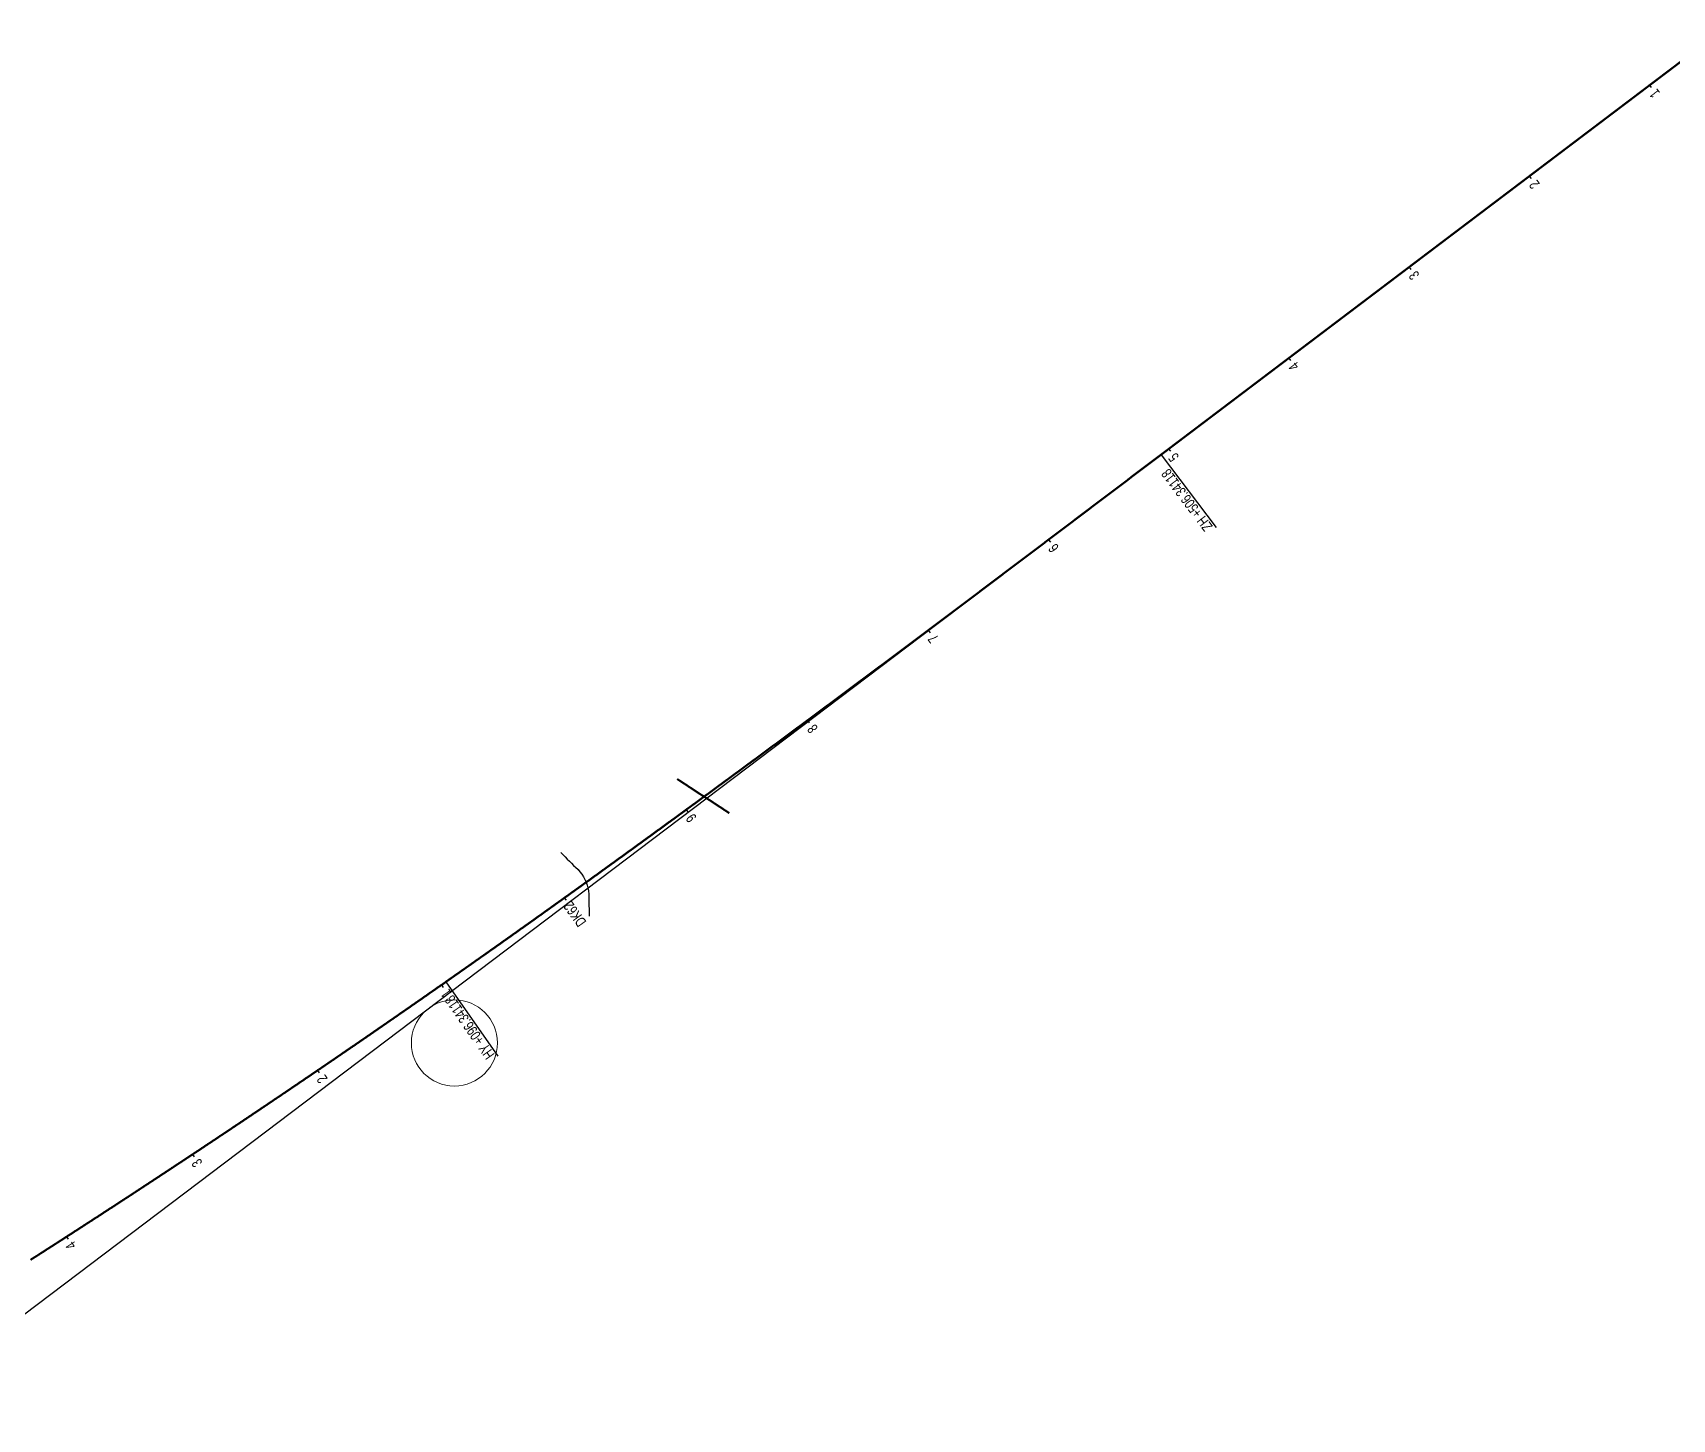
# Model space of a CAD drawing. Header units: millimetres. Extents: x 497834 to 621495, y 3353175 to 3430424.
# Drawn here: x 616529 to 617618, y 3400659 to 3401580 of the extents above; entities that cross this region are included whole.
import ezdxf

# ---------------------------------------------------------------- set-up
doc = ezdxf.new("R2010")
doc.units = ezdxf.units.MM
for name, color, linetype in [('DK改路中线', 7, 'Continuous'), ('dl1', 7, 'Continuous'), ('房屋圆', 7, 'Continuous'), ('沪乍杭打线-0.0-200.8段-施工系转设计系成果-2000坐标系-左线_中线_交点', 7, 'Continuous'), ('沪乍杭打线-0.0-200.8段-施工系转设计系成果-2000坐标系-左线_五大桩', 7, 'Continuous'), ('沪乍杭打线-0.0-200.8段-施工系转设计系成果-2000坐标系-左线_里程', 7, 'Continuous')]:
    doc.layers.add(name, color=color, linetype=linetype)
doc.styles.add('PM_LC', font='slromans.shx', dxfattribs={"width": 0.75, "bigfont": 'hztxt.shx'})
doc.styles.add('PM_QX', font='slromans.shx', dxfattribs={"width": 0.75, "bigfont": 'hztxt.shx'})

msp = doc.modelspace()

# ---------------------------------------------------------------- linework, layer by layer
at = {"layer": 'DK改路中线', "color": 3, "linetype": 'Continuous', "ltscale": 2, "const_width": 1.4, "flags": 128}
msp.add_lwpolyline([(616991.6, 3401061.3), (616989.9, 3401062.4), (616988.2, 3401063.5), (616986.6, 3401064.6), (616984.9, 3401065.7), (616983.2, 3401066.8), (616981.5, 3401067.9), (616979.9, 3401069), (616978.2, 3401070.1), (616976.5, 3401071.2), (616974.9, 3401072.3), (616973.2, 3401073.3), (616971.5, 3401074.4), (616969.8, 3401075.5), (616968.2, 3401076.6), (616964.8, 3401078.8), (616963.2, 3401079.9), (616961.5, 3401081), (616959.8, 3401082.1), (616958.1, 3401083.2), (616956.9, 3401084)], dxfattribs=at)
at = {"layer": 'DK改路中线', "color": 3, "linetype": 'Continuous', "ltscale": 2, "flags": 128}
msp.add_lwpolyline([(616879.7, 3401035.1), (616881.2, 3401033.7), (616882.6, 3401032.2), (616884, 3401030.8), (616885.4, 3401029.4), (616886.8, 3401028), (616888.2, 3401026.6), (616889.7, 3401025.2), (616890.9, 3401024, -0.193839), (616891.1, 3401023.8), (616892.4, 3401022.3), (616893.6, 3401020.7), (616894.7, 3401019), (616895.7, 3401017.3), (616896.5, 3401015.4), (616897.1, 3401013.5), (616897.6, 3401011.6), (616898, 3401009.6), (616898.2, 3401007.6), (616898.2, 3401006.8), (616898.2, 3401005.7), (616898.3, 3401003.7), (616898.3, 3401001.7), (616898.4, 3400995.7), (616898.5, 3400993.7), (616898.5, 3400992.8)], format="xyb", dxfattribs=at)
at = {"layer": 'dl1', "color": 3, "linetype": 'Continuous', "ltscale": 2, "const_width": 1.4, "flags": 128}
msp.add_lwpolyline([(617647.9, 3401578.8), (617278.3, 3401299.3), (617277.5, 3401298.7), (617276.7, 3401298.1), (617275.9, 3401297.5), (617275.1, 3401296.9), (617274.3, 3401296.3), (617273.5, 3401295.7), (617272.7, 3401295.1), (617271.9, 3401294.5), (617271.1, 3401293.9), (617270.3, 3401293.3), (617269.5, 3401292.7), (617268.7, 3401292.1), (617267.9, 3401291.5), (617267.1, 3401290.9), (617266.3, 3401290.3), (617265.5, 3401289.7), (617264.7, 3401289.1), (617263.9, 3401288.5), (617263.1, 3401287.9), (617262.3, 3401287.3), (617261.5, 3401286.7), (617260.7, 3401286.1), (617259.9, 3401285.5), (617259.1, 3401284.9), (617258.3, 3401284.3), (617257.5, 3401283.6), (617256.7, 3401283), (617256, 3401282.4), (617255.2, 3401281.8), (617254.4, 3401281.2), (617253.6, 3401280.6), (617252.8, 3401280), (617252, 3401279.4), (617251.2, 3401278.8), (617250.4, 3401278.2), (617249.6, 3401277.6), (617248.8, 3401277), (617248, 3401276.4), (617247.2, 3401275.8), (617246.4, 3401275.2), (617245.6, 3401274.6), (617244.8, 3401274), (617244, 3401273.4), (617243.2, 3401272.8), (617242.4, 3401272.2), (617241.6, 3401271.6), (617240.8, 3401271), (617240, 3401270.4), (617239.2, 3401269.8), (617238.4, 3401269.2), (617237.6, 3401268.6), (617236.8, 3401268), (617236, 3401267.4), (617235.2, 3401266.8), (617234.4, 3401266.2), (617233.6, 3401265.6), (617232.8, 3401265), (617232, 3401264.4), (617231.2, 3401263.7), (617230.4, 3401263.1), (617229.6, 3401262.5), (617228.8, 3401261.9), (617228, 3401261.3), (617227.2, 3401260.7), (617226.4, 3401260.1), (617225.6, 3401259.5), (617224.8, 3401258.9), (617224, 3401258.3), (617223.2, 3401257.7), (617222.4, 3401257.1), (617221.6, 3401256.5), (617220.8, 3401255.9), (617220.1, 3401255.3), (617219.3, 3401254.7), (617218.5, 3401254.1), (617217.7, 3401253.5), (617216.9, 3401252.9), (617216.1, 3401252.3), (617215.3, 3401251.7), (617214.5, 3401251.1), (617213.7, 3401250.5), (617212.9, 3401249.9), (617212.1, 3401249.3), (617211.3, 3401248.7), (617210.5, 3401248.1), (617209.7, 3401247.5), (617208.9, 3401246.9), (617208.1, 3401246.3), (617207.3, 3401245.7), (617206.5, 3401245.1), (617205.7, 3401244.5), (617204.9, 3401243.9), (617204.1, 3401243.3), (617203.3, 3401242.7), (617202.5, 3401242.1), (617201.7, 3401241.5), (617200.9, 3401240.8), (617200.1, 3401240.2), (617199.3, 3401239.6), (617198.5, 3401239), (617197.7, 3401238.4), (617196.9, 3401237.8), (617196.1, 3401237.2), (617195.3, 3401236.6), (617194.5, 3401236), (617193.7, 3401235.4), (617192.9, 3401234.8), (617192.1, 3401234.2), (617191.3, 3401233.6), (617190.5, 3401233), (617189.7, 3401232.4), (617188.9, 3401231.8), (617188.1, 3401231.2), (617187.3, 3401230.6), (617186.5, 3401230), (617185.7, 3401229.4), (617184.9, 3401228.8), (617184.1, 3401228.2), (617183.3, 3401227.6), (617182.5, 3401227), (617181.7, 3401226.4), (617180.9, 3401225.8), (617180.1, 3401225.2), (617179.3, 3401224.6), (617178.5, 3401224), (617177.7, 3401223.4), (617176.9, 3401222.8), (617176.1, 3401222.2), (617175.3, 3401221.6), (617174.5, 3401221), (617173.7, 3401220.4), (617173, 3401219.8), (617172.2, 3401219.2), (617171.4, 3401218.6), (617170.6, 3401218), (617169.8, 3401217.4), (617169, 3401216.8), (617168.2, 3401216.2), (617167.4, 3401215.6), (617166.6, 3401215), (617165.8, 3401214.4), (617165, 3401213.8), (617164.2, 3401213.2), (617163.4, 3401212.6), (617162.6, 3401212), (617161.8, 3401211.4), (617161, 3401210.8), (617160.2, 3401210.2), (617159.4, 3401209.6), (617158.6, 3401209), (617157.8, 3401208.3), (617157, 3401207.7), (617156.2, 3401207.1), (617155.4, 3401206.5), (617154.6, 3401205.9), (617153.8, 3401205.3), (617153, 3401204.7), (617152.2, 3401204.1), (617151.4, 3401203.5), (617150.6, 3401202.9), (617149.8, 3401202.3), (617149, 3401201.7), (617148.2, 3401201.1), (617147.4, 3401200.5), (617146.6, 3401199.9), (617145.8, 3401199.3), (617145, 3401198.7), (617144.2, 3401198.1), (617143.4, 3401197.5), (617142.6, 3401196.9), (617141.8, 3401196.3), (617141, 3401195.7), (617140.2, 3401195.1), (617139.4, 3401194.5), (617138.6, 3401193.9), (617137.8, 3401193.3), (617137, 3401192.7), (617136.2, 3401192.1), (617135.4, 3401191.5), (617134.6, 3401190.9), (617133.8, 3401190.3), (617133, 3401189.7), (617132.2, 3401189.1), (617131.4, 3401188.5), (617130.6, 3401187.9), (617129.8, 3401187.3), (617129, 3401186.7), (617128.2, 3401186.1), (617127.4, 3401185.5), (617126.6, 3401184.9), (617125.8, 3401184.3), (617125, 3401183.7), (617124.2, 3401183.1), (617123.4, 3401182.5), (617122.6, 3401181.9), (617121.8, 3401181.3), (617121, 3401180.7), (617120.2, 3401180.1), (617119.4, 3401179.5), (617118.6, 3401178.9), (617117.8, 3401178.3), (617117, 3401177.7), (617116.2, 3401177.1), (617115.4, 3401176.5), (617114.6, 3401175.9), (617113.8, 3401175.3), (617113, 3401174.7), (617112.2, 3401174.1), (617111.4, 3401173.5), (617110.6, 3401172.9), (617109.8, 3401172.3), (617109, 3401171.7), (617108.2, 3401171.1), (617107.4, 3401170.5), (617106.6, 3401169.9), (617105.8, 3401169.3), (617105, 3401168.7), (617104.2, 3401168.1), (617103.4, 3401167.5), (617102.6, 3401166.9), (617101.8, 3401166.3), (617101, 3401165.7), (617100.2, 3401165.1), (617099.4, 3401164.5), (617098.6, 3401163.9), (617097.8, 3401163.3), (617097, 3401162.7), (617096.2, 3401162.1), (617095.4, 3401161.5), (617094.6, 3401160.9), (617093.8, 3401160.3), (617093, 3401159.7), (617092.2, 3401159.1), (617091.4, 3401158.6), (617090.6, 3401158), (617089.8, 3401157.4), (617089, 3401156.8), (617088.2, 3401156.2), (617087.4, 3401155.6), (617086.6, 3401155), (617085.8, 3401154.4), (617085, 3401153.8), (617084.2, 3401153.2), (617083.4, 3401152.6), (617082.6, 3401152), (617081.8, 3401151.4), (617081, 3401150.8), (617080.2, 3401150.2), (617079.4, 3401149.6), (617078.5, 3401149), (617077.7, 3401148.4), (617076.9, 3401147.8), (617076.1, 3401147.2), (617075.3, 3401146.6), (617074.5, 3401146), (617073.7, 3401145.4), (617072.9, 3401144.8), (617072.1, 3401144.2), (617071.3, 3401143.6), (617070.5, 3401143), (617069.7, 3401142.4), (617068.9, 3401141.8), (617068.1, 3401141.2), (617067.3, 3401140.6), (617066.5, 3401140), (617065.7, 3401139.4), (617064.9, 3401138.8), (617064.1, 3401138.2), (617063.3, 3401137.6), (617062.5, 3401137), (617061.7, 3401136.4), (617060.9, 3401135.8), (617060.1, 3401135.2), (617059.3, 3401134.6), (617058.5, 3401134), (617057.7, 3401133.4), (617056.9, 3401132.9), (617056.1, 3401132.3), (617055.3, 3401131.7), (617054.5, 3401131.1), (617053.7, 3401130.5), (617052.9, 3401129.9), (617052.1, 3401129.3), (617051.3, 3401128.7), (617050.5, 3401128.1), (617049.7, 3401127.5), (617048.9, 3401126.9), (617048.1, 3401126.3), (617047.3, 3401125.7), (617046.5, 3401125.1), (617045.7, 3401124.5), (617044.9, 3401123.9), (617044.1, 3401123.3), (617043.2, 3401122.7), (617042.4, 3401122.1), (617041.6, 3401121.5), (617040.8, 3401120.9), (617040, 3401120.3), (617039.2, 3401119.7), (617038.4, 3401119.1), (617037.6, 3401118.5), (617036.8, 3401118), (617036, 3401117.4), (617035.2, 3401116.8), (617034.4, 3401116.2), (617033.6, 3401115.6), (617032.8, 3401115), (617032, 3401114.4), (617031.2, 3401113.8), (617030.4, 3401113.2), (617029.6, 3401112.6), (617028.8, 3401112), (617028, 3401111.4), (617027.2, 3401110.8), (617026.4, 3401110.2), (617025.6, 3401109.6), (617024.8, 3401109), (617024, 3401108.4), (617023.2, 3401107.8), (617022.4, 3401107.2), (617021.5, 3401106.6), (617020.7, 3401106.1), (617019.9, 3401105.5), (617019.1, 3401104.9), (617018.3, 3401104.3), (617017.5, 3401103.7), (617016.7, 3401103.1), (617015.9, 3401102.5), (617015.1, 3401101.9), (617014.3, 3401101.3), (617013.5, 3401100.7), (617012.7, 3401100.1), (617011.9, 3401099.5), (617011.1, 3401098.9), (617010.3, 3401098.3), (617009.5, 3401097.7), (617008.7, 3401097.1), (617007.9, 3401096.6), (617007.1, 3401096), (617006.3, 3401095.4), (617005.5, 3401094.8), (617004.7, 3401094.2), (617003.8, 3401093.6), (617003, 3401093), (617002.2, 3401092.4), (617001.4, 3401091.8), (617000.6, 3401091.2), (616999.8, 3401090.6), (616999, 3401090), (616998.2, 3401089.4), (616997.4, 3401088.8), (616996.6, 3401088.2), (616995.8, 3401087.7), (616995, 3401087.1), (616994.2, 3401086.5), (616993.4, 3401085.9), (616992.6, 3401085.3), (616991.8, 3401084.7), (616991, 3401084.1), (616990.2, 3401083.5), (616989.3, 3401082.9), (616988.5, 3401082.3), (616987.7, 3401081.7), (616986.9, 3401081.1), (616986.1, 3401080.5), (616985.3, 3401080), (616984.5, 3401079.4), (616983.7, 3401078.8), (616982.9, 3401078.2), (616982.1, 3401077.6), (616981.3, 3401077), (616980.5, 3401076.4), (616979.7, 3401075.8), (616978.9, 3401075.2), (616978.1, 3401074.6), (616977.3, 3401074), (616976.5, 3401073.5), (616975.6, 3401072.9), (616974.8, 3401072.3), (616974, 3401071.7), (616973.2, 3401071.1), (616972.4, 3401070.5), (616971.6, 3401069.9), (616970.8, 3401069.3), (616970, 3401068.7), (616969.2, 3401068.1), (616968.4, 3401067.5), (616967.6, 3401067), (616966.8, 3401066.4), (616966, 3401065.8), (616965.2, 3401065.2), (616964.3, 3401064.6), (616963.5, 3401064), (616962.7, 3401063.4), (616961.9, 3401062.8), (616961.1, 3401062.2), (616960.3, 3401061.6), (616959.5, 3401061.1), (616958.7, 3401060.5), (616957.9, 3401059.9), (616957.1, 3401059.3), (616956.3, 3401058.7), (616955.5, 3401058.1), (616954.7, 3401057.5), (616953.8, 3401056.9), (616953, 3401056.3), (616952.2, 3401055.7), (616951.4, 3401055.2), (616950.6, 3401054.6), (616949.8, 3401054), (616949, 3401053.4), (616948.2, 3401052.8), (616947.4, 3401052.2), (616946.6, 3401051.6), (616945.8, 3401051), (616945, 3401050.4), (616944.1, 3401049.9), (616943.3, 3401049.3), (616942.5, 3401048.7), (616941.7, 3401048.1), (616940.9, 3401047.5), (616940.1, 3401046.9), (616939.3, 3401046.3), (616938.5, 3401045.7), (616937.7, 3401045.2), (616936.9, 3401044.6), (616936.1, 3401044), (616935.2, 3401043.4), (616934.4, 3401042.8), (616933.6, 3401042.2), (616932.8, 3401041.6), (616932, 3401041), (616931.2, 3401040.5), (616930.4, 3401039.9), (616929.6, 3401039.3), (616928.8, 3401038.7), (616928, 3401038.1), (616927.2, 3401037.5), (616926.3, 3401036.9), (616925.5, 3401036.3), (616924.7, 3401035.8), (616923.9, 3401035.2), (616923.1, 3401034.6), (616922.3, 3401034), (616921.5, 3401033.4), (616920.7, 3401032.8), (616919.9, 3401032.2), (616919.1, 3401031.7), (616918.2, 3401031.1), (616917.4, 3401030.5), (616916.6, 3401029.9), (616915.8, 3401029.3), (616915, 3401028.7), (616914.2, 3401028.1), (616913.4, 3401027.6), (616912.6, 3401027), (616911.8, 3401026.4), (616910.9, 3401025.8), (616910.1, 3401025.2), (616909.3, 3401024.6), (616908.5, 3401024), (616907.7, 3401023.5), (616906.9, 3401022.9), (616906.1, 3401022.3), (616905.3, 3401021.7), (616904.5, 3401021.1), (616903.7, 3401020.5), (616902.8, 3401019.9), (616902, 3401019.4), (616901.2, 3401018.8), (616900.4, 3401018.2), (616899.6, 3401017.6), (616898.8, 3401017), (616898, 3401016.4), (616897.2, 3401015.9), (616896.3, 3401015.3), (616895.5, 3401014.7), (616894.7, 3401014.1), (616893.9, 3401013.5), (616893.1, 3401012.9), (616892.3, 3401012.4), (616891.5, 3401011.8), (616890.7, 3401011.2), (616889.8, 3401010.6), (616889, 3401010), (616888.2, 3401009.4), (616887.4, 3401008.9), (616886.6, 3401008.3), (616885.8, 3401007.7), (616885, 3401007.1), (616884.2, 3401006.5), (616883.3, 3401005.9), (616882.5, 3401005.4), (616881.7, 3401004.8), (616880.9, 3401004.2), (616880.1, 3401003.6), (616879.3, 3401003), (616878.5, 3401002.5), (616877.7, 3401001.9), (616876.8, 3401001.3), (616876, 3401000.7), (616875.2, 3401000.1), (616874.4, 3400999.5), (616873.6, 3400999), (616872.8, 3400998.4), (616872, 3400997.8), (616871.1, 3400997.2), (616870.3, 3400996.6), (616869.5, 3400996.1), (616868.7, 3400995.5), (616867.9, 3400994.9), (616867.1, 3400994.3), (616866.3, 3400993.7), (616865.5, 3400993.2), (616864.6, 3400992.6), (616863.8, 3400992), (616863, 3400991.4), (616862.2, 3400990.8), (616861.4, 3400990.2), (616860.6, 3400989.7), (616859.8, 3400989.1), (616858.9, 3400988.5), (616858.1, 3400987.9), (616857.3, 3400987.3), (616856.5, 3400986.8), (616855.7, 3400986.2), (616854.9, 3400985.6), (616854, 3400985), (616853.2, 3400984.5), (616852.4, 3400983.9), (616851.6, 3400983.3), (616850.8, 3400982.7), (616850, 3400982.1), (616849.2, 3400981.6), (616848.3, 3400981), (616847.5, 3400980.4), (616846.7, 3400979.8), (616845.9, 3400979.2), (616845.1, 3400978.7), (616844.3, 3400978.1), (616843.4, 3400977.5), (616842.6, 3400976.9), (616841.8, 3400976.4), (616841, 3400975.8), (616840.2, 3400975.2), (616839.4, 3400974.6), (616838.5, 3400974), (616837.7, 3400973.5), (616836.9, 3400972.9), (616836.1, 3400972.3), (616835.3, 3400971.7), (616834.5, 3400971.2), (616833.6, 3400970.6), (616832.8, 3400970), (616832, 3400969.4), (616831.2, 3400968.8), (616830.4, 3400968.3), (616829.6, 3400967.7), (616828.7, 3400967.1), (616827.9, 3400966.5), (616827.1, 3400966), (616826.3, 3400965.4), (616825.5, 3400964.8), (616824.7, 3400964.2), (616823.8, 3400963.7), (616823, 3400963.1), (616822.2, 3400962.5), (616821.4, 3400961.9), (616820.6, 3400961.4), (616819.8, 3400960.8), (616818.9, 3400960.2), (616818.1, 3400959.6), (616817.3, 3400959.1), (616816.5, 3400958.5), (616815.7, 3400957.9), (616814.8, 3400957.3), (616814, 3400956.8), (616813.2, 3400956.2), (616812.4, 3400955.6), (616811.6, 3400955), (616810.8, 3400954.5), (616809.9, 3400953.9), (616809.1, 3400953.3), (616808.3, 3400952.7), (616807.5, 3400952.2), (616806.7, 3400951.6), (616805.8, 3400951), (616805, 3400950.4), (616804.2, 3400949.9), (616803.4, 3400949.3, -0.029533), (616802.6, 3400948.7), (616801.8, 3400948.1), (616801, 3400947.5), (616800.1, 3400947), (616799.3, 3400946.4), (616799.3, 3400946.4), (616798.5, 3400945.9), (616797.6, 3400945.3), (616796.8, 3400944.7), (616796, 3400944.1), (616795.2, 3400943.6), (616795.2, 3400943.6), (616794.4, 3400943), (616793.5, 3400942.4), (616792.7, 3400941.9), (616791.9, 3400941.3), (616791.1, 3400940.7), (616791.1, 3400940.7), (616790.3, 3400940.1), (616789.4, 3400939.6), (616788.6, 3400939), (616787.8, 3400938.4), (616787, 3400937.8), (616787, 3400937.8), (616786.2, 3400937.3), (616785.3, 3400936.7), (616784.5, 3400936.1), (616783.7, 3400935.6), (616782.9, 3400935), (616782.9, 3400935), (616782.1, 3400934.4), (616781.2, 3400933.9), (616780.4, 3400933.3), (616779.6, 3400932.7), (616778.8, 3400932.1), (616778.8, 3400932.1), (616778, 3400931.6), (616777.1, 3400931), (616776.3, 3400930.4), (616775.5, 3400929.9), (616774.7, 3400929.3), (616774.7, 3400929.3), (616773.8, 3400928.7), (616773, 3400928.2), (616772.2, 3400927.6), (616771.4, 3400927), (616770.6, 3400926.4), (616770.6, 3400926.4), (616769.7, 3400925.9), (616768.9, 3400925.3), (616768.1, 3400924.7), (616767.3, 3400924.2), (616766.4, 3400923.6), (616766.4, 3400923.6), (616765.6, 3400923), (616764.8, 3400922.5), (616764, 3400921.9), (616763.2, 3400921.3), (616762.3, 3400920.8), (616762.3, 3400920.8), (616761.5, 3400920.2), (616760.7, 3400919.6), (616759.9, 3400919.1), (616759, 3400918.5), (616758.2, 3400917.9), (616758.2, 3400917.9), (616757.4, 3400917.3), (616756.6, 3400916.8), (616755.7, 3400916.2), (616754.9, 3400915.6), (616754.1, 3400915.1), (616754.1, 3400915.1), (616753.3, 3400914.5), (616752.5, 3400913.9), (616751.6, 3400913.4), (616750.8, 3400912.8), (616750, 3400912.2), (616750, 3400912.2), (616749.2, 3400911.7), (616748.3, 3400911.1), (616747.5, 3400910.5), (616746.7, 3400910), (616745.9, 3400909.4), (616745.9, 3400909.4), (616745, 3400908.8), (616744.2, 3400908.3), (616743.4, 3400907.7), (616742.6, 3400907.1), (616741.7, 3400906.6), (616741.7, 3400906.6), (616740.9, 3400906), (616740.1, 3400905.5), (616739.3, 3400904.9), (616738.4, 3400904.3), (616737.6, 3400903.8), (616737.6, 3400903.8), (616736.8, 3400903.2), (616736, 3400902.6), (616735.1, 3400902.1), (616734.3, 3400901.5), (616733.5, 3400900.9), (616733.5, 3400900.9), (616732.7, 3400900.4), (616731.8, 3400899.8), (616731, 3400899.2), (616730.2, 3400898.7), (616729.4, 3400898.1), (616729.4, 3400898.1), (616728.5, 3400897.5), (616727.7, 3400897), (616726.9, 3400896.4), (616726.1, 3400895.9), (616725.2, 3400895.3), (616725.2, 3400895.3), (616724.4, 3400894.7), (616723.6, 3400894.2), (616722.8, 3400893.6), (616721.9, 3400893), (616721.1, 3400892.5), (616721.1, 3400892.5), (616720.3, 3400891.9), (616719.4, 3400891.3), (616718.6, 3400890.8), (616717.8, 3400890.2), (616717, 3400889.7), (616717, 3400889.7), (616716.1, 3400889.1), (616715.3, 3400888.5), (616714.5, 3400888), (616713.7, 3400887.4), (616712.8, 3400886.8), (616712.8, 3400886.8), (616712, 3400886.3), (616711.2, 3400885.7), (616710.3, 3400885.2), (616709.5, 3400884.6), (616708.7, 3400884), (616708.7, 3400884), (616707.9, 3400883.5), (616707, 3400882.9), (616706.2, 3400882.4), (616705.4, 3400881.8), (616704.6, 3400881.2), (616704.6, 3400881.2), (616703.7, 3400880.7), (616702.9, 3400880.1), (616702.1, 3400879.6), (616701.2, 3400879), (616700.4, 3400878.4), (616700.4, 3400878.4), (616699.6, 3400877.9), (616698.8, 3400877.3), (616697.9, 3400876.7), (616697.1, 3400876.2), (616696.3, 3400875.6), (616696.3, 3400875.6), (616695.4, 3400875.1), (616694.6, 3400874.5), (616693.8, 3400873.9), (616693, 3400873.4), (616692.1, 3400872.8), (616692.1, 3400872.8), (616691.3, 3400872.3), (616690.5, 3400871.7), (616689.6, 3400871.2), (616688.8, 3400870.6), (616688, 3400870), (616688, 3400870), (616687.2, 3400869.5), (616686.3, 3400868.9), (616685.5, 3400868.4), (616684.7, 3400867.8), (616683.8, 3400867.2), (616683.8, 3400867.2), (616683, 3400866.7), (616682.2, 3400866.1), (616681.3, 3400865.6), (616680.5, 3400865), (616679.7, 3400864.4), (616679.7, 3400864.4), (616678.9, 3400863.9), (616678, 3400863.3), (616677.2, 3400862.8), (616676.4, 3400862.2), (616675.5, 3400861.7), (616675.5, 3400861.7), (616674.7, 3400861.1), (616673.9, 3400860.5), (616673, 3400860), (616672.2, 3400859.4), (616671.4, 3400858.9), (616671.4, 3400858.9), (616670.6, 3400858.3), (616669.7, 3400857.8), (616668.9, 3400857.2), (616668.1, 3400856.6), (616667.2, 3400856.1), (616667.2, 3400856.1), (616666.4, 3400855.5), (616665.6, 3400855), (616664.7, 3400854.4), (616663.9, 3400853.9), (616663.1, 3400853.3), (616663.1, 3400853.3), (616662.2, 3400852.8), (616661.4, 3400852.2), (616660.6, 3400851.6), (616659.8, 3400851.1), (616658.9, 3400850.5), (616658.9, 3400850.5), (616658.1, 3400850), (616657.3, 3400849.4), (616656.4, 3400848.9), (616655.6, 3400848.3), (616654.8, 3400847.8), (616654.8, 3400847.8), (616653.9, 3400847.2), (616653.1, 3400846.7), (616652.3, 3400846.1), (616651.4, 3400845.5), (616650.6, 3400845), (616650.6, 3400845), (616649.8, 3400844.4), (616648.9, 3400843.9), (616648.1, 3400843.3), (616647.3, 3400842.8), (616646.4, 3400842.2), (616646.4, 3400842.2), (616645.6, 3400841.7), (616644.8, 3400841.1), (616643.9, 3400840.6), (616643.1, 3400840), (616642.3, 3400839.4), (616642.3, 3400839.4), (616641.4, 3400838.9), (616640.6, 3400838.3), (616639.8, 3400837.8), (616638.9, 3400837.2), (616638.1, 3400836.7), (616638.1, 3400836.7), (616637.3, 3400836.1), (616636.4, 3400835.6), (616635.6, 3400835), (616634.8, 3400834.5), (616633.9, 3400833.9), (616633.9, 3400833.9), (616633.1, 3400833.4), (616632.3, 3400832.8), (616631.4, 3400832.3), (616630.6, 3400831.7), (616629.8, 3400831.2), (616629.8, 3400831.2), (616628.9, 3400830.6), (616628.1, 3400830.1), (616627.3, 3400829.5), (616626.4, 3400829), (616625.6, 3400828.4), (616625.6, 3400828.4), (616624.8, 3400827.9), (616623.9, 3400827.3), (616623.1, 3400826.8), (616622.3, 3400826.2), (616621.4, 3400825.7), (616621.4, 3400825.6), (616620.6, 3400825.1), (616619.8, 3400824.6), (616618.9, 3400824), (616618.1, 3400823.5), (616617.3, 3400822.9), (616617.2, 3400822.9), (616616.4, 3400822.3), (616615.6, 3400821.8), (616614.7, 3400821.3), (616613.9, 3400820.7), (616613.1, 3400820.2), (616613.1, 3400820.1), (616612.2, 3400819.6), (616611.4, 3400819.1), (616610.6, 3400818.5), (616609.7, 3400818), (616608.9, 3400817.4), (616608.9, 3400817.4), (616608.1, 3400816.9), (616607.2, 3400816.3), (616606.4, 3400815.8), (616605.6, 3400815.2), (616604.7, 3400814.7), (616604.7, 3400814.7), (616603.9, 3400814.1), (616603, 3400813.6), (616602.2, 3400813), (616601.4, 3400812.5), (616600.5, 3400811.9), (616600.5, 3400811.9), (616599.7, 3400811.4), (616598.9, 3400810.8), (616598, 3400810.3), (616597.2, 3400809.7), (616596.4, 3400809.2), (616596.3, 3400809.2), (616595.5, 3400808.6), (616594.7, 3400808.1), (616593.8, 3400807.5), (616593, 3400807), (616592.2, 3400806.4), (616592.2, 3400806.4), (616591.3, 3400805.9), (616590.5, 3400805.4), (616589.7, 3400804.8), (616588.8, 3400804.3), (616588, 3400803.7), (616588, 3400803.7), (616587.1, 3400803.2), (616586.3, 3400802.6), (616585.5, 3400802.1), (616584.6, 3400801.5), (616583.8, 3400801), (616583.8, 3400801), (616583, 3400800.4), (616582.1, 3400799.9), (616581.3, 3400799.3), (616580.4, 3400798.8), (616579.6, 3400798.3), (616579.6, 3400798.3), (616578.8, 3400797.7), (616577.9, 3400797.2), (616577.1, 3400796.6), (616576.2, 3400796.1), (616575.4, 3400795.5), (616575.4, 3400795.5), (616574.6, 3400795), (616573.7, 3400794.4), (616572.9, 3400793.9), (616572.1, 3400793.3), (616571.2, 3400792.8), (616571.2, 3400792.8), (616570.4, 3400792.3), (616569.5, 3400791.7), (616568.7, 3400791.2), (616567.9, 3400790.6), (616567, 3400790.1), (616567, 3400790.1), (616566.2, 3400789.5), (616565.3, 3400789), (616564.5, 3400788.5), (616563.7, 3400787.9), (616562.8, 3400787.4), (616562.8, 3400787.4), (616562, 3400786.8), (616561.1, 3400786.3), (616560.3, 3400785.7), (616559.5, 3400785.2), (616558.6, 3400784.6), (616558.6, 3400784.6), (616557.8, 3400784.1), (616556.9, 3400783.6), (616556.1, 3400783), (616555.3, 3400782.5), (616554.4, 3400781.9), (616554.4, 3400781.9), (616553.6, 3400781.4), (616552.7, 3400780.9), (616551.9, 3400780.3), (616551.1, 3400779.8), (616550.2, 3400779.2), (616550.2, 3400779.2), (616549.4, 3400778.7), (616548.5, 3400778.1), (616547.7, 3400777.6), (616546.9, 3400777.1), (616546, 3400776.5), (616546, 3400776.5), (616545.2, 3400776), (616544.3, 3400775.4), (616543.5, 3400774.9), (616542.7, 3400774.4), (616541.8, 3400773.8), (616541.8, 3400773.8), (616541, 3400773.3), (616540.1, 3400772.7), (616539.3, 3400772.2), (616538.4, 3400771.7), (616537.6, 3400771.1), (616537.6, 3400771.1), (616536.8, 3400770.6), (616535.9, 3400770), (616535.1, 3400769.5), (616534.2, 3400769), (616533.4, 3400768.4), (616533.4, 3400768.4), (616532.6, 3400767.9), (616531.7, 3400767.3), (616530.9, 3400766.8), (616530, 3400766.3), (616529.2, 3400765.7), (616529.2, 3400765.7), (616528.3, 3400765.2), (616527.5, 3400764.6)], format="xyb", dxfattribs=at)
at = {"layer": '房屋圆', "lineweight": 0}
msp.add_circle((616809, 3400908.7), 28.6, dxfattribs=at)
at = {"layer": '沪乍杭打线-0.0-200.8段-施工系转设计系成果-2000坐标系-左线_中线_交点', "color": 6, "linetype": 'Continuous', "ltscale": 2}
msp.add_line((617278.3, 3401299.3), (616431.3, 3400658.8), dxfattribs=at)
at = {"layer": '沪乍杭打线-0.0-200.8段-施工系转设计系成果-2000坐标系-左线_五大桩', "color": 5, "linetype": 'Continuous', "ltscale": 2}
for p, q in [((617278.3, 3401299.3), (617314.9, 3401251)), ((616803.4, 3400949.3), (616837.9, 3400899.9))]:
    msp.add_line(p, q, dxfattribs=at)
at = {"layer": '沪乍杭打线-0.0-200.8段-施工系转设计系成果-2000坐标系-左线_里程', "color": 5, "linetype": 'Continuous', "ltscale": 2}
for p, q in [((617602.7, 3401544.7), (617603.9, 3401543.1)), ((617522.9, 3401484.3), (617524.1, 3401482.7)), ((617443, 3401423.9), (617444.2, 3401422.3)), ((617363.2, 3401363.5), (617364.4, 3401361.9)), ((617283.3, 3401303.2), (617284.6, 3401301.6)), ((617203.6, 3401242.9), (617204.8, 3401241.3)), ((617123.7, 3401182.7), (617124.9, 3401181.1)), ((617043.5, 3401122.9), (617044.7, 3401121.3)), ((616963, 3401063.6), (616964.2, 3401062)), ((616882, 3401005), (616883.2, 3401003.4)), ((616800.4, 3400947.2), (616801.5, 3400945.6)), ((616718.1, 3400890.4), (616719.2, 3400888.8)), ((616635.1, 3400834.7), (616636.2, 3400833)), ((616551.3, 3400780), (616552.4, 3400778.3))]:
    msp.add_line(p, q, dxfattribs=at)

# ---------------------------------------------------------------- texts
at = {"layer": '沪乍杭打线-0.0-200.8段-施工系转设计系成果-2000坐标系-左线_五大桩', "color": 5, "style": 'PM_QX', "width": 0.75}
for s, rotation, p in [('ZH +506.34118', 127.0972, (617312.9, 3401251.9)), ('HY +096.34118', 124.9844, (616836, 3400901))]:
    msp.add_text(s, height=7, rotation=rotation, dxfattribs=at).set_placement(p)
at = {"layer": '沪乍杭打线-0.0-200.8段-施工系转设计系成果-2000坐标系-左线_里程', "color": 2, "style": 'PM_LC', "width": 0.75}
for s, rotation, p in [('1', 127.0972, (617610, 3401539.7)), ('2', 127.0972, (617530.2, 3401479.3)), ('3', 127.0972, (617450.3, 3401418.9)), ('4', 127.0972, (617370.5, 3401358.5)), ('5', 127.0972, (617290.6, 3401298.1)), ('6', 127.044, (617210.9, 3401237.8)), ('7', 126.8696, (617130.9, 3401177.7)), ('8', 126.5738, (617050.8, 3401117.8)), ('9', 126.1566, (616970.2, 3401058.5)), ('DK62', 125.6181, (616897, 3400989.1)), ('1', 124.9582, (616807.5, 3400941.9)), ('2', 124.242, (616725.1, 3400885)), ('3', 123.5258, (616642, 3400829.2)), ('4', 122.8096, (616558.3, 3400774.4))]:
    msp.add_text(s, height=7, rotation=rotation, dxfattribs=at).set_placement(p)

doc.saveas('drawing.dxf')
